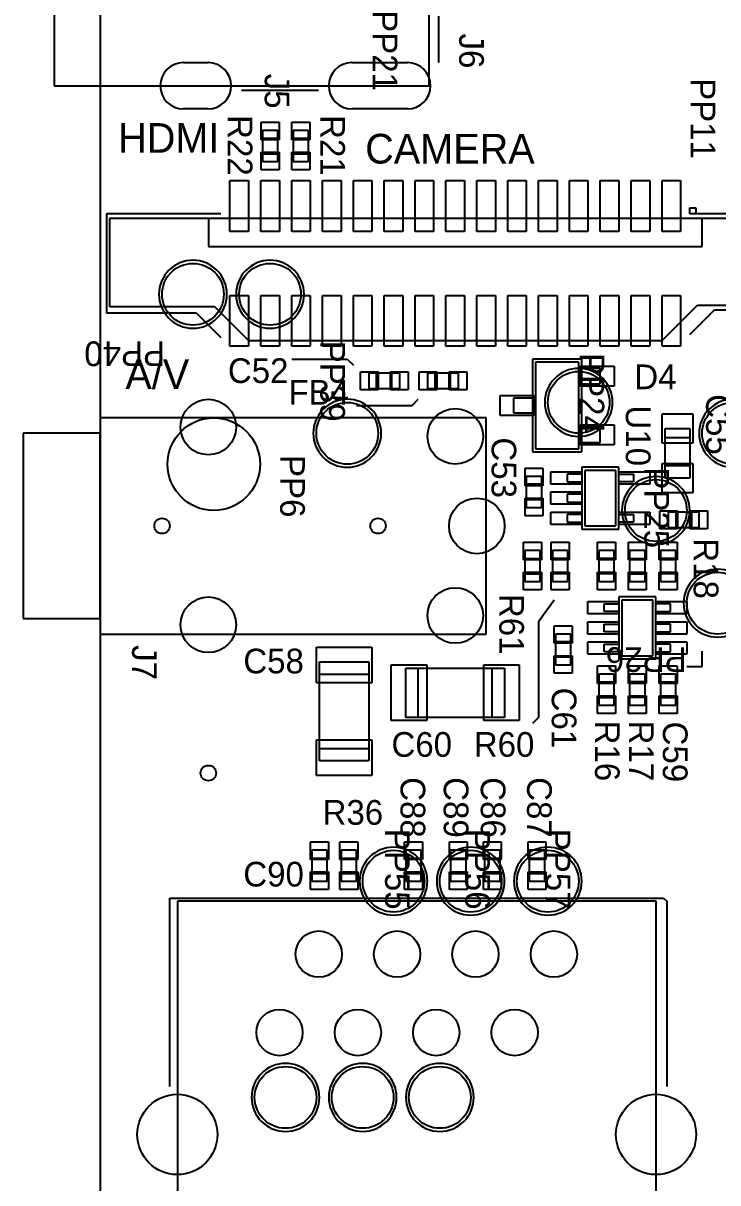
# Model space of a CAD drawing. Extents: x -395 to -66, y -1367 to -1153.
# Drawn here: x -156.68 to -134.17, y -1348.39 to -1310.85 of the extents above; entities that cross this region are included whole.
import ezdxf

# ---------------------------------------------------------------- set-up
doc = ezdxf.new("R2010")
doc.units = 0
for name, color, linetype in [('FAB_3$PI_PROJECTOR$PANEL-P', 216, 'CONTINUOUS'), ('FAB_3$PI_PROJECTOR$RPI$BOA', 254, 'CONTINUOUS'), ('FAB_3$PI_PROJECTOR$RPI$PA0', 111, 'CONTINUOUS'), ('FAB_3$PI_PROJECTOR$RPI$PAR', 12, 'CONTINUOUS'), ('FAB_3$PI_PROJECTOR$RPI$PI0', 1, 'CONTINUOUS'), ('FAB_3$PI_PROJECTOR$RPI$PIN', 5, 'CONTINUOUS'), ('FAB_3$PI_PROJECTOR$RPI$SI0', 85, 'CONTINUOUS'), ('FAB_3$PI_PROJECTOR$RPI$SIL', 85, 'CONTINUOUS')]:
    doc.layers.add(name, color=color, linetype=linetype)

msp = doc.modelspace()

# ---------------------------------------------------------------- linework, layer by layer
at = {"layer": 'FAB_3$PI_PROJECTOR$PANEL-P'}
msp.add_circle((-150.501, -1325.131), 1.5, dxfattribs=at)
at = {"layer": 'FAB_3$PI_PROJECTOR$RPI$BOA'}
msp.add_line((-154.176, -1276.63), (-154.176, -1355.63), dxfattribs=at)
at = {"layer": 'FAB_3$PI_PROJECTOR$RPI$PA0'}
for p, q in [((-155.676, -1298.38), (-155.676, -1312.88)), ((-143.526, -1312.88), (-143.526, -1298.38)), ((-155.676, -1312.88), (-143.526, -1312.88)), ((-148.426, -1314.33), (-148.926, -1314.33)), ((-148.926, -1314.33), (-148.926, -1315.33)), ((-148.926, -1314.58), (-148.426, -1314.58)), ((-148.426, -1315.33), (-148.426, -1314.33)), ((-147.426, -1314.33), (-147.926, -1314.33)), ((-147.926, -1314.33), (-147.926, -1315.33)), ((-147.926, -1314.58), (-147.426, -1314.58)), ((-147.426, -1315.33), (-147.426, -1314.33)), ((-148.926, -1315.08), (-148.426, -1315.08)), ((-148.926, -1315.33), (-148.426, -1315.33)), ((-147.926, -1315.08), (-147.426, -1315.08)), ((-147.926, -1315.33), (-147.426, -1315.33)), ((-153.876, -1317.18), (-153.876, -1320.03)), ((-131.476, -1317.18), (-153.876, -1317.18)), ((-150.676, -1317.18), (-150.676, -1318.08)), ((-134.676, -1318.08), (-134.676, -1317.18)), ((-150.676, -1318.08), (-134.676, -1318.08)), ((-153.876, -1320.03), (-150.476, -1320.03)), ((-150.476, -1320.03), (-149.376, -1321.13)), ((-135.976, -1321.13), (-134.826, -1319.98)), ((-134.826, -1319.98), (-131.476, -1319.98)), ((-149.376, -1321.13), (-135.976, -1321.13)), ((-138.576, -1321.73), (-140.176, -1321.73)), ((-140.176, -1321.73), (-140.176, -1324.73)), ((-138.576, -1324.73), (-138.576, -1321.73)), ((-138.676, -1321.83), (-140.076, -1321.83)), ((-140.076, -1321.83), (-140.076, -1324.63)), ((-138.676, -1324.63), (-138.676, -1321.83)), ((-137.976, -1322.03), (-138.576, -1322.03)), ((-137.976, -1322.53), (-137.976, -1322.03)), ((-144.476, -1322.18), (-145.476, -1322.18)), ((-145.476, -1322.18), (-145.476, -1322.68)), ((-145.226, -1322.68), (-145.226, -1322.18)), ((-144.726, -1322.68), (-144.726, -1322.18)), ((-144.476, -1322.68), (-144.476, -1322.18)), ((-142.576, -1322.18), (-143.576, -1322.18)), ((-143.576, -1322.18), (-143.576, -1322.68)), ((-143.326, -1322.68), (-143.326, -1322.18)), ((-142.826, -1322.68), (-142.826, -1322.18)), ((-142.576, -1322.68), (-142.576, -1322.18)), ((-145.476, -1322.68), (-144.476, -1322.68)), ((-143.576, -1322.68), (-142.576, -1322.68)), ((-138.576, -1322.53), (-137.976, -1322.53)), ((-140.776, -1323.48), (-140.776, -1322.98)), ((-140.776, -1322.98), (-140.176, -1322.98)), ((-154.176, -1323.63), (-154.176, -1330.63)), ((-141.676, -1323.63), (-154.176, -1323.63)), ((-141.676, -1330.63), (-141.676, -1323.63)), ((-140.176, -1323.48), (-140.776, -1323.48)), ((-137.976, -1323.93), (-138.576, -1323.93)), ((-137.976, -1324.43), (-137.976, -1323.93)), ((-135.876, -1325.58), (-135.876, -1323.98)), ((-135.876, -1323.98), (-135.076, -1323.98)), ((-135.076, -1323.98), (-135.076, -1325.58)), ((-156.676, -1324.13), (-156.676, -1330.13)), ((-154.176, -1324.13), (-156.676, -1324.13)), ((-154.176, -1330.13), (-154.176, -1324.13)), ((-135.076, -1324.28), (-135.876, -1324.28)), ((-140.176, -1324.73), (-138.576, -1324.73)), ((-140.076, -1324.63), (-138.676, -1324.63)), ((-138.576, -1324.43), (-137.976, -1324.43)), ((-138.576, -1325.455), (-139.051, -1325.455)), ((-139.051, -1325.455), (-139.051, -1325.705)), ((-138.576, -1325.23), (-138.576, -1327.23)), ((-137.376, -1325.23), (-138.576, -1325.23)), ((-138.476, -1325.33), (-138.476, -1327.13)), ((-137.476, -1325.33), (-138.476, -1325.33)), ((-137.476, -1327.13), (-137.476, -1325.33)), ((-137.376, -1327.23), (-137.376, -1325.23)), ((-137.376, -1325.455), (-136.901, -1325.455)), ((-136.901, -1325.455), (-136.901, -1325.705)), ((-135.076, -1325.18), (-135.876, -1325.18)), ((-139.876, -1325.53), (-140.376, -1325.53)), ((-140.376, -1325.53), (-140.376, -1326.53)), ((-139.876, -1325.78), (-140.376, -1325.78)), ((-139.876, -1326.53), (-139.876, -1325.53)), ((-139.051, -1325.705), (-138.576, -1325.705)), ((-136.901, -1325.705), (-137.376, -1325.705)), ((-135.076, -1325.58), (-135.876, -1325.58)), ((-139.876, -1326.28), (-140.376, -1326.28)), ((-138.576, -1326.105), (-139.051, -1326.105)), ((-139.051, -1326.105), (-139.051, -1326.355)), ((-140.376, -1326.53), (-139.876, -1326.53)), ((-139.051, -1326.355), (-138.576, -1326.355)), ((-138.576, -1326.755), (-139.051, -1326.755)), ((-139.051, -1326.755), (-139.051, -1327.005)), ((-139.051, -1327.005), (-138.576, -1327.005)), ((-137.376, -1326.755), (-136.901, -1326.755)), ((-136.901, -1327.005), (-137.376, -1327.005)), ((-136.901, -1326.755), (-136.901, -1327.005)), ((-135.776, -1326.68), (-135.776, -1327.18)), ((-134.776, -1326.68), (-135.776, -1326.68)), ((-135.526, -1326.68), (-135.526, -1327.18)), ((-135.026, -1326.68), (-135.026, -1327.18)), ((-134.776, -1327.18), (-134.776, -1326.68)), ((-138.576, -1327.23), (-137.376, -1327.23)), ((-138.476, -1327.13), (-137.476, -1327.13)), ((-135.776, -1327.18), (-134.776, -1327.18)), ((-139.926, -1327.93), (-140.426, -1327.93)), ((-140.426, -1327.93), (-140.426, -1328.93)), ((-139.926, -1328.93), (-139.926, -1327.93)), ((-139.026, -1327.93), (-139.526, -1327.93)), ((-139.526, -1327.93), (-139.526, -1328.93)), ((-139.026, -1328.93), (-139.026, -1327.93)), ((-137.526, -1327.93), (-138.026, -1327.93)), ((-138.026, -1327.93), (-138.026, -1328.93)), ((-137.526, -1328.93), (-137.526, -1327.93)), ((-136.526, -1327.93), (-137.026, -1327.93)), ((-137.026, -1327.93), (-137.026, -1328.93)), ((-136.526, -1328.93), (-136.526, -1327.93)), ((-135.526, -1327.93), (-136.026, -1327.93)), ((-136.026, -1327.93), (-136.026, -1328.93)), ((-135.526, -1328.93), (-135.526, -1327.93)), ((-140.426, -1328.18), (-139.926, -1328.18)), ((-139.026, -1328.18), (-139.526, -1328.18)), ((-137.526, -1328.18), (-138.026, -1328.18)), ((-137.026, -1328.18), (-136.526, -1328.18)), ((-135.526, -1328.18), (-136.026, -1328.18)), ((-140.426, -1328.68), (-139.926, -1328.68)), ((-139.026, -1328.68), (-139.526, -1328.68)), ((-137.526, -1328.68), (-138.026, -1328.68)), ((-137.026, -1328.68), (-136.526, -1328.68)), ((-135.526, -1328.68), (-136.026, -1328.68)), ((-140.426, -1328.93), (-139.926, -1328.93)), ((-139.526, -1328.93), (-139.026, -1328.93)), ((-138.026, -1328.93), (-137.526, -1328.93)), ((-137.026, -1328.93), (-136.526, -1328.93)), ((-136.026, -1328.93), (-135.526, -1328.93)), ((-137.851, -1329.905), (-137.851, -1329.655)), ((-137.851, -1329.655), (-137.376, -1329.655)), ((-136.176, -1329.43), (-137.376, -1329.43)), ((-137.376, -1329.43), (-137.376, -1331.43)), ((-136.276, -1329.53), (-137.276, -1329.53)), ((-137.276, -1329.53), (-137.276, -1331.33)), ((-136.276, -1331.33), (-136.276, -1329.53)), ((-136.176, -1331.43), (-136.176, -1329.43)), ((-135.701, -1329.655), (-136.176, -1329.655)), ((-135.701, -1329.905), (-135.701, -1329.655)), ((-137.376, -1329.905), (-137.851, -1329.905)), ((-136.176, -1329.905), (-135.701, -1329.905)), ((-156.676, -1330.13), (-154.176, -1330.13)), ((-137.851, -1330.555), (-137.851, -1330.305)), ((-137.851, -1330.305), (-137.376, -1330.305)), ((-135.701, -1330.305), (-136.176, -1330.305)), ((-135.701, -1330.555), (-135.701, -1330.305)), ((-154.176, -1330.63), (-141.676, -1330.63)), ((-138.926, -1330.63), (-139.426, -1330.63)), ((-139.426, -1330.63), (-139.426, -1331.63)), ((-138.926, -1331.63), (-138.926, -1330.63)), ((-137.376, -1330.555), (-137.851, -1330.555)), ((-136.176, -1330.555), (-135.701, -1330.555)), ((-138.926, -1330.88), (-139.426, -1330.88)), ((-137.851, -1330.955), (-137.376, -1330.955)), ((-137.851, -1331.205), (-137.851, -1330.955)), ((-135.701, -1330.955), (-136.176, -1330.955)), ((-135.701, -1331.205), (-135.701, -1330.955)), ((-147.076, -1334.73), (-147.076, -1331.53)), ((-147.076, -1331.53), (-145.476, -1331.53)), ((-145.476, -1331.53), (-145.476, -1334.73)), ((-138.926, -1331.38), (-139.426, -1331.38)), ((-137.376, -1331.205), (-137.851, -1331.205)), ((-137.376, -1331.43), (-136.176, -1331.43)), ((-137.276, -1331.33), (-136.276, -1331.33)), ((-136.176, -1331.205), (-135.701, -1331.205)), ((-144.276, -1333.33), (-144.276, -1331.73)), ((-144.276, -1331.73), (-141.076, -1331.73)), ((-143.876, -1333.33), (-143.876, -1331.73)), ((-141.476, -1333.33), (-141.476, -1331.73)), ((-141.076, -1331.73), (-141.076, -1333.33)), ((-139.426, -1331.63), (-138.926, -1331.63)), ((-147.076, -1331.93), (-145.476, -1331.93)), ((-137.526, -1331.93), (-138.026, -1331.93)), ((-138.026, -1331.93), (-138.026, -1332.93)), ((-138.026, -1332.18), (-137.526, -1332.18)), ((-137.526, -1332.93), (-137.526, -1331.93)), ((-136.526, -1331.93), (-137.026, -1331.93)), ((-137.026, -1331.93), (-137.026, -1332.93)), ((-136.526, -1332.18), (-137.026, -1332.18)), ((-136.526, -1332.93), (-136.526, -1331.93)), ((-135.526, -1331.93), (-136.026, -1331.93)), ((-136.026, -1331.93), (-136.026, -1332.93)), ((-136.026, -1332.18), (-135.526, -1332.18)), ((-135.526, -1332.93), (-135.526, -1331.93)), ((-138.026, -1332.68), (-137.526, -1332.68)), ((-138.026, -1332.93), (-137.526, -1332.93)), ((-136.526, -1332.68), (-137.026, -1332.68)), ((-137.026, -1332.93), (-136.526, -1332.93)), ((-136.026, -1332.68), (-135.526, -1332.68)), ((-136.026, -1332.93), (-135.526, -1332.93)), ((-141.076, -1333.33), (-144.276, -1333.33)), ((-147.076, -1334.33), (-145.476, -1334.33)), ((-145.476, -1334.73), (-147.076, -1334.73)), ((-146.826, -1337.63), (-147.326, -1337.63)), ((-147.326, -1337.63), (-147.326, -1338.63)), ((-147.326, -1337.88), (-146.826, -1337.88)), ((-146.826, -1338.63), (-146.826, -1337.63)), ((-145.876, -1337.63), (-146.376, -1337.63)), ((-146.376, -1337.63), (-146.376, -1338.63)), ((-146.376, -1337.88), (-145.876, -1337.88)), ((-145.876, -1338.63), (-145.876, -1337.63)), ((-143.776, -1337.63), (-144.276, -1337.63)), ((-144.276, -1337.63), (-144.276, -1338.63)), ((-144.276, -1337.88), (-143.776, -1337.88)), ((-143.776, -1338.63), (-143.776, -1337.63)), ((-142.326, -1337.63), (-142.826, -1337.63)), ((-142.826, -1337.63), (-142.826, -1338.63)), ((-142.826, -1337.88), (-142.326, -1337.88)), ((-142.326, -1338.63), (-142.326, -1337.63)), ((-141.226, -1337.63), (-141.726, -1337.63)), ((-141.726, -1337.63), (-141.726, -1338.63)), ((-141.726, -1337.88), (-141.226, -1337.88)), ((-141.226, -1338.63), (-141.226, -1337.63)), ((-139.776, -1337.63), (-140.276, -1337.63)), ((-140.276, -1337.63), (-140.276, -1338.63)), ((-140.276, -1337.88), (-139.776, -1337.88)), ((-139.776, -1338.63), (-139.776, -1337.63)), ((-147.326, -1338.38), (-146.826, -1338.38)), ((-147.326, -1338.63), (-146.826, -1338.63)), ((-146.376, -1338.38), (-145.876, -1338.38)), ((-146.376, -1338.63), (-145.876, -1338.63)), ((-144.276, -1338.38), (-143.776, -1338.38)), ((-144.276, -1338.63), (-143.776, -1338.63)), ((-142.826, -1338.38), (-142.326, -1338.38)), ((-142.826, -1338.63), (-142.326, -1338.63)), ((-141.726, -1338.38), (-141.226, -1338.38)), ((-141.726, -1338.63), (-141.226, -1338.63)), ((-140.276, -1338.38), (-139.776, -1338.38)), ((-140.276, -1338.63), (-139.776, -1338.63)), ((-136.171, -1339.28), (-151.681, -1339.28)), ((-151.681, -1339.28), (-151.681, -1360.63)), ((-136.171, -1360.63), (-136.171, -1339.28))]:
    msp.add_line(p, q, dxfattribs=at)
at = {"layer": 'FAB_3$PI_PROJECTOR$RPI$PAR'}
for centre, start, end in [((-151.176, -1319.63), 90, 270), ((-151.176, -1319.63), 270, 90), ((-148.676, -1319.63), 90, 270), ((-148.676, -1319.63), 270, 90), ((-138.676, -1323.13), 90, 270), ((-138.676, -1323.13), 270, 90), ((-146.176, -1324.13), 90, 270), ((-146.176, -1324.13), 270, 90), ((-133.676, -1324.13), 90, 270), ((-136.176, -1326.63), 90, 270), ((-136.176, -1326.63), 270, 90), ((-134.176, -1329.63), 90, 270), ((-134.176, -1329.63), 270, 90), ((-144.676, -1338.63), 90, 270), ((-144.676, -1338.63), 270, 90), ((-142.176, -1338.63), 90, 270), ((-142.176, -1338.63), 270, 90), ((-139.676, -1338.63), 90, 270), ((-139.676, -1338.63), 270, 90), ((-148.176, -1345.63), 90, 270), ((-148.176, -1345.63), 270, 90), ((-145.676, -1345.63), 90, 270), ((-145.676, -1345.63), 270, 90), ((-143.176, -1345.63), 90, 270), ((-143.176, -1345.63), 270, 90)]:
    msp.add_arc(centre, 1.1, start, end, dxfattribs=at)
at = {"layer": 'FAB_3$PI_PROJECTOR$RPI$PI0'}
for p, q in [((-151.486, -1312.13), (-150.686, -1312.13)), ((-146.026, -1312.13), (-144.226, -1312.13)), ((-150.686, -1313.63), (-151.486, -1313.63)), ((-144.226, -1313.63), (-146.026, -1313.63)), ((-148.966, -1314.06), (-148.386, -1314.06)), ((-148.966, -1314.63), (-148.966, -1314.06)), ((-148.386, -1314.06), (-148.386, -1314.63)), ((-147.966, -1314.06), (-147.386, -1314.06)), ((-147.966, -1314.63), (-147.966, -1314.06)), ((-147.386, -1314.06), (-147.386, -1314.63)), ((-148.386, -1314.63), (-148.966, -1314.63)), ((-147.386, -1314.63), (-147.966, -1314.63)), ((-148.966, -1315.03), (-148.386, -1315.03)), ((-148.966, -1315.6), (-148.966, -1315.03)), ((-148.386, -1315.03), (-148.386, -1315.6)), ((-147.966, -1315.03), (-147.386, -1315.03)), ((-147.966, -1315.6), (-147.966, -1315.03)), ((-147.386, -1315.03), (-147.386, -1315.6)), ((-148.386, -1315.6), (-148.966, -1315.6)), ((-147.386, -1315.6), (-147.966, -1315.6)), ((-149.976, -1317.595), (-149.976, -1315.945)), ((-149.976, -1315.945), (-149.376, -1315.945)), ((-149.376, -1315.945), (-149.376, -1317.595)), ((-148.976, -1317.595), (-148.976, -1315.945)), ((-148.976, -1315.945), (-148.376, -1315.945)), ((-148.376, -1315.945), (-148.376, -1317.595)), ((-147.976, -1317.595), (-147.976, -1315.945)), ((-147.976, -1315.945), (-147.376, -1315.945)), ((-147.376, -1315.945), (-147.376, -1317.595)), ((-146.976, -1317.595), (-146.976, -1315.945)), ((-146.976, -1315.945), (-146.376, -1315.945)), ((-146.376, -1315.945), (-146.376, -1317.595)), ((-145.976, -1317.595), (-145.976, -1315.945)), ((-145.976, -1315.945), (-145.376, -1315.945)), ((-145.376, -1315.945), (-145.376, -1317.595)), ((-144.976, -1317.595), (-144.976, -1315.945)), ((-144.976, -1315.945), (-144.376, -1315.945)), ((-144.376, -1315.945), (-144.376, -1317.595)), ((-143.976, -1317.595), (-143.976, -1315.945)), ((-143.976, -1315.945), (-143.376, -1315.945)), ((-143.376, -1315.945), (-143.376, -1317.595)), ((-142.976, -1317.595), (-142.976, -1315.945)), ((-142.976, -1315.945), (-142.376, -1315.945)), ((-142.376, -1315.945), (-142.376, -1317.595)), ((-141.976, -1317.595), (-141.976, -1315.945)), ((-141.976, -1315.945), (-141.376, -1315.945)), ((-141.376, -1315.945), (-141.376, -1317.595)), ((-140.976, -1317.595), (-140.976, -1315.945)), ((-140.976, -1315.945), (-140.376, -1315.945)), ((-140.376, -1315.945), (-140.376, -1317.595)), ((-139.976, -1317.595), (-139.976, -1315.945)), ((-139.976, -1315.945), (-139.376, -1315.945)), ((-139.376, -1315.945), (-139.376, -1317.595)), ((-138.976, -1317.595), (-138.976, -1315.945)), ((-138.976, -1315.945), (-138.376, -1315.945)), ((-138.376, -1315.945), (-138.376, -1317.595)), ((-137.976, -1317.595), (-137.976, -1315.945)), ((-137.976, -1315.945), (-137.376, -1315.945)), ((-137.376, -1315.945), (-137.376, -1317.595)), ((-136.976, -1317.595), (-136.976, -1315.945)), ((-136.976, -1315.945), (-136.376, -1315.945)), ((-136.376, -1315.945), (-136.376, -1317.595)), ((-135.976, -1317.595), (-135.976, -1315.945)), ((-135.976, -1315.945), (-135.376, -1315.945)), ((-135.376, -1315.945), (-135.376, -1317.595)), ((-149.376, -1317.595), (-149.976, -1317.595)), ((-148.376, -1317.595), (-148.976, -1317.595)), ((-147.376, -1317.595), (-147.976, -1317.595)), ((-146.376, -1317.595), (-146.976, -1317.595)), ((-145.376, -1317.595), (-145.976, -1317.595)), ((-144.376, -1317.595), (-144.976, -1317.595)), ((-143.376, -1317.595), (-143.976, -1317.595)), ((-142.376, -1317.595), (-142.976, -1317.595)), ((-141.376, -1317.595), (-141.976, -1317.595)), ((-140.376, -1317.595), (-140.976, -1317.595)), ((-139.376, -1317.595), (-139.976, -1317.595)), ((-138.376, -1317.595), (-138.976, -1317.595)), ((-137.376, -1317.595), (-137.976, -1317.595)), ((-136.376, -1317.595), (-136.976, -1317.595)), ((-135.376, -1317.595), (-135.976, -1317.595)), ((-149.976, -1321.315), (-149.976, -1319.665)), ((-149.976, -1319.665), (-149.376, -1319.665)), ((-149.376, -1319.665), (-149.376, -1321.315)), ((-148.976, -1321.315), (-148.976, -1319.665)), ((-148.976, -1319.665), (-148.376, -1319.665)), ((-148.376, -1319.665), (-148.376, -1321.315)), ((-147.976, -1321.315), (-147.976, -1319.665)), ((-147.976, -1319.665), (-147.376, -1319.665)), ((-147.376, -1319.665), (-147.376, -1321.315)), ((-146.976, -1321.315), (-146.976, -1319.665)), ((-146.976, -1319.665), (-146.376, -1319.665)), ((-146.376, -1319.665), (-146.376, -1321.315)), ((-145.976, -1321.315), (-145.976, -1319.665)), ((-145.976, -1319.665), (-145.376, -1319.665)), ((-145.376, -1319.665), (-145.376, -1321.315)), ((-144.976, -1321.315), (-144.976, -1319.665)), ((-144.976, -1319.665), (-144.376, -1319.665)), ((-144.376, -1319.665), (-144.376, -1321.315)), ((-143.976, -1321.315), (-143.976, -1319.665)), ((-143.976, -1319.665), (-143.376, -1319.665)), ((-143.376, -1319.665), (-143.376, -1321.315)), ((-142.976, -1321.315), (-142.976, -1319.665)), ((-142.976, -1319.665), (-142.376, -1319.665)), ((-142.376, -1319.665), (-142.376, -1321.315)), ((-141.976, -1321.315), (-141.976, -1319.665)), ((-141.976, -1319.665), (-141.376, -1319.665)), ((-141.376, -1319.665), (-141.376, -1321.315)), ((-140.976, -1321.315), (-140.976, -1319.665)), ((-140.976, -1319.665), (-140.376, -1319.665)), ((-140.376, -1319.665), (-140.376, -1321.315)), ((-139.976, -1321.315), (-139.976, -1319.665)), ((-139.976, -1319.665), (-139.376, -1319.665)), ((-139.376, -1319.665), (-139.376, -1321.315)), ((-138.976, -1321.315), (-138.976, -1319.665)), ((-138.976, -1319.665), (-138.376, -1319.665)), ((-138.376, -1319.665), (-138.376, -1321.315)), ((-137.976, -1321.315), (-137.976, -1319.665)), ((-137.976, -1319.665), (-137.376, -1319.665)), ((-137.376, -1319.665), (-137.376, -1321.315)), ((-136.976, -1321.315), (-136.976, -1319.665)), ((-136.976, -1319.665), (-136.376, -1319.665)), ((-136.376, -1319.665), (-136.376, -1321.315)), ((-135.976, -1321.315), (-135.976, -1319.665)), ((-135.976, -1319.665), (-135.376, -1319.665)), ((-135.376, -1319.665), (-135.376, -1321.315)), ((-149.376, -1321.315), (-149.976, -1321.315)), ((-148.376, -1321.315), (-148.976, -1321.315)), ((-147.376, -1321.315), (-147.976, -1321.315)), ((-146.376, -1321.315), (-146.976, -1321.315)), ((-145.376, -1321.315), (-145.976, -1321.315)), ((-144.376, -1321.315), (-144.976, -1321.315)), ((-143.376, -1321.315), (-143.976, -1321.315)), ((-142.376, -1321.315), (-142.976, -1321.315)), ((-141.376, -1321.315), (-141.976, -1321.315)), ((-140.376, -1321.315), (-140.976, -1321.315)), ((-139.376, -1321.315), (-139.976, -1321.315)), ((-138.376, -1321.315), (-138.976, -1321.315)), ((-137.376, -1321.315), (-137.976, -1321.315)), ((-136.376, -1321.315), (-136.976, -1321.315)), ((-135.376, -1321.315), (-135.976, -1321.315)), ((-145.746, -1322.72), (-145.746, -1322.14)), ((-145.746, -1322.14), (-145.176, -1322.14)), ((-145.176, -1322.14), (-145.176, -1322.72)), ((-144.776, -1322.72), (-144.776, -1322.14)), ((-144.776, -1322.14), (-144.206, -1322.14)), ((-144.206, -1322.14), (-144.206, -1322.72)), ((-143.846, -1322.72), (-143.846, -1322.14)), ((-143.846, -1322.14), (-143.276, -1322.14)), ((-143.276, -1322.14), (-143.276, -1322.72)), ((-142.876, -1322.72), (-142.876, -1322.14)), ((-142.876, -1322.14), (-142.306, -1322.14)), ((-142.306, -1322.14), (-142.306, -1322.72)), ((-138.626, -1322.605), (-138.626, -1321.955)), ((-138.626, -1321.955), (-137.526, -1321.955)), ((-137.526, -1321.955), (-137.526, -1322.605)), ((-145.176, -1322.72), (-145.746, -1322.72)), ((-144.206, -1322.72), (-144.776, -1322.72)), ((-143.276, -1322.72), (-143.846, -1322.72)), ((-142.306, -1322.72), (-142.876, -1322.72)), ((-137.526, -1322.605), (-138.626, -1322.605)), ((-141.226, -1323.555), (-141.226, -1322.905)), ((-141.226, -1322.905), (-140.126, -1322.905)), ((-140.126, -1322.905), (-140.126, -1323.555)), ((-140.126, -1323.555), (-141.226, -1323.555)), ((-135.976, -1324.455), (-135.976, -1323.505)), ((-135.976, -1323.505), (-134.976, -1323.505)), ((-134.976, -1323.505), (-134.976, -1324.455)), ((-138.626, -1324.505), (-138.626, -1323.855)), ((-138.626, -1323.855), (-137.526, -1323.855)), ((-137.526, -1323.855), (-137.526, -1324.505)), ((-137.526, -1324.505), (-138.626, -1324.505)), ((-134.976, -1324.455), (-135.976, -1324.455)), ((-135.976, -1326.055), (-135.976, -1325.105)), ((-135.976, -1325.105), (-134.976, -1325.105)), ((-134.976, -1325.105), (-134.976, -1326.055)), ((-140.416, -1325.26), (-139.836, -1325.26)), ((-140.416, -1325.83), (-140.416, -1325.26)), ((-139.836, -1325.26), (-139.836, -1325.83)), ((-139.576, -1325.78), (-139.576, -1325.38)), ((-139.576, -1325.38), (-138.576, -1325.38)), ((-138.576, -1325.38), (-138.576, -1325.78)), ((-137.376, -1325.78), (-137.376, -1325.38)), ((-137.376, -1325.38), (-136.376, -1325.38)), ((-136.376, -1325.38), (-136.376, -1325.78)), ((-139.836, -1325.83), (-140.416, -1325.83)), ((-138.576, -1325.78), (-139.576, -1325.78)), ((-136.376, -1325.78), (-137.376, -1325.78)), ((-140.416, -1326.23), (-139.836, -1326.23)), ((-140.416, -1326.8), (-140.416, -1326.23)), ((-139.836, -1326.23), (-139.836, -1326.8)), ((-139.576, -1326.43), (-139.576, -1326.03)), ((-139.576, -1326.03), (-138.576, -1326.03)), ((-138.576, -1326.03), (-138.576, -1326.43)), ((-134.976, -1326.055), (-135.976, -1326.055)), ((-138.576, -1326.43), (-139.576, -1326.43)), ((-136.046, -1327.22), (-136.046, -1326.64)), ((-136.046, -1326.64), (-135.476, -1326.64)), ((-135.476, -1326.64), (-135.476, -1327.22)), ((-135.076, -1327.22), (-135.076, -1326.64)), ((-135.076, -1326.64), (-134.506, -1326.64)), ((-134.506, -1326.64), (-134.506, -1327.22)), ((-139.836, -1326.8), (-140.416, -1326.8)), ((-139.576, -1327.08), (-139.576, -1326.68)), ((-139.576, -1326.68), (-138.576, -1326.68)), ((-138.576, -1326.68), (-138.576, -1327.08)), ((-137.376, -1327.08), (-137.376, -1326.68)), ((-137.376, -1326.68), (-136.376, -1326.68)), ((-136.376, -1326.68), (-136.376, -1327.08)), ((-138.576, -1327.08), (-139.576, -1327.08)), ((-136.376, -1327.08), (-137.376, -1327.08)), ((-135.476, -1327.22), (-136.046, -1327.22)), ((-134.506, -1327.22), (-135.076, -1327.22)), ((-140.466, -1327.66), (-139.886, -1327.66)), ((-140.466, -1328.23), (-140.466, -1327.66)), ((-139.886, -1327.66), (-139.886, -1328.23)), ((-139.566, -1328.23), (-139.566, -1327.66)), ((-139.566, -1327.66), (-138.986, -1327.66)), ((-138.986, -1327.66), (-138.986, -1328.23)), ((-138.066, -1328.23), (-138.066, -1327.66)), ((-138.066, -1327.66), (-137.486, -1327.66)), ((-137.486, -1327.66), (-137.486, -1328.23)), ((-137.066, -1327.66), (-136.486, -1327.66)), ((-137.066, -1328.23), (-137.066, -1327.66)), ((-136.486, -1327.66), (-136.486, -1328.23)), ((-136.066, -1327.66), (-135.486, -1327.66)), ((-136.066, -1328.23), (-136.066, -1327.66)), ((-135.486, -1327.66), (-135.486, -1328.23)), ((-139.886, -1328.23), (-140.466, -1328.23)), ((-138.986, -1328.23), (-139.566, -1328.23)), ((-137.486, -1328.23), (-138.066, -1328.23)), ((-136.486, -1328.23), (-137.066, -1328.23)), ((-135.486, -1328.23), (-136.066, -1328.23)), ((-140.466, -1328.63), (-139.886, -1328.63)), ((-140.466, -1329.2), (-140.466, -1328.63)), ((-139.886, -1328.63), (-139.886, -1329.2)), ((-139.566, -1329.2), (-139.566, -1328.63)), ((-139.566, -1328.63), (-138.986, -1328.63)), ((-138.986, -1328.63), (-138.986, -1329.2)), ((-138.066, -1329.2), (-138.066, -1328.63)), ((-138.066, -1328.63), (-137.486, -1328.63)), ((-137.486, -1328.63), (-137.486, -1329.2)), ((-137.066, -1328.63), (-136.486, -1328.63)), ((-137.066, -1329.2), (-137.066, -1328.63)), ((-136.486, -1328.63), (-136.486, -1329.2)), ((-136.066, -1328.63), (-135.486, -1328.63)), ((-136.066, -1329.2), (-136.066, -1328.63)), ((-135.486, -1328.63), (-135.486, -1329.2)), ((-139.886, -1329.2), (-140.466, -1329.2)), ((-138.986, -1329.2), (-139.566, -1329.2)), ((-137.486, -1329.2), (-138.066, -1329.2)), ((-136.486, -1329.2), (-137.066, -1329.2)), ((-135.486, -1329.2), (-136.066, -1329.2)), ((-138.376, -1329.98), (-138.376, -1329.58)), ((-138.376, -1329.58), (-137.376, -1329.58)), ((-137.376, -1329.58), (-137.376, -1329.98)), ((-136.176, -1329.98), (-136.176, -1329.58)), ((-136.176, -1329.58), (-135.176, -1329.58)), ((-135.176, -1329.58), (-135.176, -1329.98)), ((-137.376, -1329.98), (-138.376, -1329.98)), ((-135.176, -1329.98), (-136.176, -1329.98)), ((-139.466, -1330.36), (-138.886, -1330.36)), ((-139.466, -1330.93), (-139.466, -1330.36)), ((-138.886, -1330.36), (-138.886, -1330.93)), ((-138.376, -1330.63), (-138.376, -1330.23)), ((-138.376, -1330.23), (-137.376, -1330.23)), ((-137.376, -1330.23), (-137.376, -1330.63)), ((-136.176, -1330.63), (-136.176, -1330.23)), ((-136.176, -1330.23), (-135.176, -1330.23)), ((-135.176, -1330.23), (-135.176, -1330.63)), ((-137.376, -1330.63), (-138.376, -1330.63)), ((-135.176, -1330.63), (-136.176, -1330.63)), ((-147.176, -1332.205), (-147.176, -1331.055)), ((-147.176, -1331.055), (-145.376, -1331.055)), ((-145.376, -1331.055), (-145.376, -1332.205)), ((-138.886, -1330.93), (-139.466, -1330.93)), ((-138.376, -1331.28), (-138.376, -1330.88)), ((-138.376, -1330.88), (-137.376, -1330.88)), ((-137.376, -1330.88), (-137.376, -1331.28)), ((-136.176, -1331.28), (-136.176, -1330.88)), ((-136.176, -1330.88), (-135.176, -1330.88)), ((-135.176, -1330.88), (-135.176, -1331.28)), ((-139.466, -1331.33), (-138.886, -1331.33)), ((-139.466, -1331.9), (-139.466, -1331.33)), ((-138.886, -1331.33), (-138.886, -1331.9)), ((-137.376, -1331.28), (-138.376, -1331.28)), ((-135.176, -1331.28), (-136.176, -1331.28)), ((-144.751, -1333.43), (-144.751, -1331.63)), ((-144.751, -1331.63), (-143.601, -1331.63)), ((-143.601, -1331.63), (-143.601, -1333.43)), ((-141.751, -1333.43), (-141.751, -1331.63)), ((-141.751, -1331.63), (-140.601, -1331.63)), ((-140.601, -1331.63), (-140.601, -1333.43)), ((-138.886, -1331.9), (-139.466, -1331.9)), ((-138.066, -1331.66), (-137.486, -1331.66)), ((-138.066, -1332.23), (-138.066, -1331.66)), ((-137.486, -1331.66), (-137.486, -1332.23)), ((-137.066, -1332.23), (-137.066, -1331.66)), ((-137.066, -1331.66), (-136.486, -1331.66)), ((-136.486, -1331.66), (-136.486, -1332.23)), ((-136.066, -1332.23), (-136.066, -1331.66)), ((-136.066, -1331.66), (-135.486, -1331.66)), ((-135.486, -1331.66), (-135.486, -1332.23)), ((-145.376, -1332.205), (-147.176, -1332.205)), ((-137.486, -1332.23), (-138.066, -1332.23)), ((-136.486, -1332.23), (-137.066, -1332.23)), ((-135.486, -1332.23), (-136.066, -1332.23)), ((-138.066, -1332.63), (-137.486, -1332.63)), ((-138.066, -1333.2), (-138.066, -1332.63)), ((-137.486, -1332.63), (-137.486, -1333.2)), ((-137.066, -1333.2), (-137.066, -1332.63)), ((-137.066, -1332.63), (-136.486, -1332.63)), ((-136.486, -1332.63), (-136.486, -1333.2)), ((-136.066, -1333.2), (-136.066, -1332.63)), ((-136.066, -1332.63), (-135.486, -1332.63)), ((-135.486, -1332.63), (-135.486, -1333.2)), ((-137.486, -1333.2), (-138.066, -1333.2)), ((-136.486, -1333.2), (-137.066, -1333.2)), ((-135.486, -1333.2), (-136.066, -1333.2)), ((-143.601, -1333.43), (-144.751, -1333.43)), ((-140.601, -1333.43), (-141.751, -1333.43)), ((-147.176, -1335.205), (-147.176, -1334.055)), ((-147.176, -1334.055), (-145.376, -1334.055)), ((-145.376, -1334.055), (-145.376, -1335.205)), ((-145.376, -1335.205), (-147.176, -1335.205)), ((-147.366, -1337.93), (-147.366, -1337.36)), ((-147.366, -1337.36), (-146.786, -1337.36)), ((-146.786, -1337.36), (-146.786, -1337.93)), ((-146.416, -1337.36), (-145.836, -1337.36)), ((-146.416, -1337.93), (-146.416, -1337.36)), ((-145.836, -1337.36), (-145.836, -1337.93)), ((-144.316, -1337.93), (-144.316, -1337.36)), ((-144.316, -1337.36), (-143.736, -1337.36)), ((-143.736, -1337.36), (-143.736, -1337.93)), ((-142.866, -1337.93), (-142.866, -1337.36)), ((-142.866, -1337.36), (-142.286, -1337.36)), ((-142.286, -1337.36), (-142.286, -1337.93)), ((-141.766, -1337.93), (-141.766, -1337.36)), ((-141.766, -1337.36), (-141.186, -1337.36)), ((-141.186, -1337.36), (-141.186, -1337.93)), ((-140.316, -1337.93), (-140.316, -1337.36)), ((-140.316, -1337.36), (-139.736, -1337.36)), ((-139.736, -1337.36), (-139.736, -1337.93)), ((-146.786, -1337.93), (-147.366, -1337.93)), ((-145.836, -1337.93), (-146.416, -1337.93)), ((-143.736, -1337.93), (-144.316, -1337.93)), ((-142.286, -1337.93), (-142.866, -1337.93)), ((-141.186, -1337.93), (-141.766, -1337.93)), ((-139.736, -1337.93), (-140.316, -1337.93)), ((-147.366, -1338.9), (-147.366, -1338.33)), ((-147.366, -1338.33), (-146.786, -1338.33)), ((-146.786, -1338.33), (-146.786, -1338.9)), ((-146.416, -1338.33), (-145.836, -1338.33)), ((-146.416, -1338.9), (-146.416, -1338.33)), ((-145.836, -1338.33), (-145.836, -1338.9)), ((-144.316, -1338.9), (-144.316, -1338.33)), ((-144.316, -1338.33), (-143.736, -1338.33)), ((-143.736, -1338.33), (-143.736, -1338.9)), ((-142.866, -1338.9), (-142.866, -1338.33)), ((-142.866, -1338.33), (-142.286, -1338.33)), ((-142.286, -1338.33), (-142.286, -1338.9)), ((-141.766, -1338.9), (-141.766, -1338.33)), ((-141.766, -1338.33), (-141.186, -1338.33)), ((-141.186, -1338.33), (-141.186, -1338.9)), ((-140.316, -1338.9), (-140.316, -1338.33)), ((-140.316, -1338.33), (-139.736, -1338.33)), ((-139.736, -1338.33), (-139.736, -1338.9)), ((-146.786, -1338.9), (-147.366, -1338.9)), ((-145.836, -1338.9), (-146.416, -1338.9)), ((-143.736, -1338.9), (-144.316, -1338.9)), ((-142.286, -1338.9), (-142.866, -1338.9)), ((-141.186, -1338.9), (-141.766, -1338.9)), ((-139.736, -1338.9), (-140.316, -1338.9))]:
    msp.add_line(p, q, dxfattribs=at)
for centre, radius in [((-150.676, -1323.93), 0.9), ((-142.676, -1324.23), 0.9), ((-141.976, -1327.13), 0.9), ((-152.176, -1327.13), 0.25), ((-145.176, -1327.13), 0.25), ((-142.676, -1330.03), 0.9), ((-150.676, -1330.33), 0.9), ((-150.676, -1335.13), 0.25), ((-147.101, -1340.99), 0.75), ((-144.561, -1340.99), 0.75), ((-142.021, -1340.99), 0.75), ((-139.481, -1340.99), 0.75), ((-148.371, -1343.53), 0.75), ((-145.831, -1343.53), 0.75), ((-143.291, -1343.53), 0.75), ((-140.751, -1343.53), 0.75), ((-151.681, -1346.83), 1.3), ((-136.171, -1346.83), 1.3)]:
    msp.add_circle(centre, radius, dxfattribs=at)
for centre, start, end in [((-151.486, -1312.88), 90, 270), ((-150.686, -1312.88), 270, 90), ((-146.026, -1312.88), 90, 270), ((-144.226, -1312.88), 270, 90)]:
    msp.add_arc(centre, 0.75, start, end, dxfattribs=at)
at = {"layer": 'FAB_3$PI_PROJECTOR$RPI$PIN'}
for p, q in [((-151.486, -1312.13), (-150.686, -1312.13)), ((-146.026, -1312.13), (-144.226, -1312.13)), ((-150.686, -1313.63), (-151.486, -1313.63)), ((-144.226, -1313.63), (-146.026, -1313.63))]:
    msp.add_line(p, q, dxfattribs=at)
for centre, radius in [((-151.176, -1319.63), 1), ((-148.676, -1319.63), 1), ((-138.676, -1323.13), 1), ((-150.676, -1323.93), 0.9), ((-146.176, -1324.13), 1), ((-133.676, -1324.13), 1), ((-142.676, -1324.23), 0.9), ((-136.176, -1326.63), 1), ((-141.976, -1327.13), 0.9), ((-152.176, -1327.13), 0.25), ((-145.176, -1327.13), 0.25), ((-134.176, -1329.63), 1), ((-142.676, -1330.03), 0.9), ((-150.676, -1330.33), 0.9), ((-150.676, -1335.13), 0.25), ((-144.676, -1338.63), 1), ((-142.176, -1338.63), 1), ((-139.676, -1338.63), 1), ((-147.101, -1340.99), 0.75), ((-144.561, -1340.99), 0.75), ((-142.021, -1340.99), 0.75), ((-139.481, -1340.99), 0.75), ((-148.371, -1343.53), 0.75), ((-145.831, -1343.53), 0.75), ((-143.291, -1343.53), 0.75), ((-140.751, -1343.53), 0.75), ((-148.176, -1345.63), 1), ((-145.676, -1345.63), 1), ((-143.176, -1345.63), 1), ((-151.681, -1346.83), 1.3), ((-136.171, -1346.83), 1.3)]:
    msp.add_circle(centre, radius, dxfattribs=at)
for centre, start, end in [((-151.486, -1312.88), 90, 270), ((-150.686, -1312.88), 270, 90), ((-146.026, -1312.88), 90, 270), ((-144.226, -1312.88), 270, 90)]:
    msp.add_arc(centre, 0.75, start, end, dxfattribs=at)
at = {"layer": 'FAB_3$PI_PROJECTOR$RPI$SI0'}
for p, q in [((-143.206, -1312.13), (-143.206, -1310.63)), ((-147.106, -1313.03), (-149.606, -1313.03)), ((-135.076, -1317.03), (-135.076, -1316.83)), ((-135.076, -1316.83), (-134.876, -1316.83)), ((-134.876, -1316.83), (-134.876, -1317.03)), ((-150.276, -1317.03), (-153.976, -1317.03)), ((-153.976, -1317.03), (-153.976, -1320.23)), ((-131.376, -1317.03), (-135.076, -1317.03)), ((-153.976, -1320.23), (-151.076, -1320.23)), ((-151.076, -1320.23), (-150.276, -1321.03)), ((-135.076, -1320.93), (-134.276, -1320.13)), ((-134.276, -1320.13), (-131.376, -1320.13)), ((-147.976, -1321.73), (-146.176, -1321.73)), ((-146.176, -1321.73), (-145.976, -1321.93)), ((-145.876, -1323.23), (-144.076, -1323.23)), ((-144.076, -1323.23), (-143.876, -1323.03)), ((-139.476, -1329.53), (-139.976, -1330.23)), ((-139.976, -1330.23), (-139.976, -1333.33)), ((-134.676, -1331.68), (-134.676, -1331.18)), ((-135.176, -1331.68), (-134.676, -1331.68)), ((-139.976, -1333.33), (-140.176, -1333.53)), ((-151.926, -1345.28), (-151.926, -1339.18)), ((-151.926, -1339.18), (-135.926, -1339.18)), ((-135.926, -1339.18), (-135.826, -1339.28)), ((-135.826, -1339.28), (-135.826, -1345.28))]:
    msp.add_line(p, q, dxfattribs=at)

# ---------------------------------------------------------------- texts
at = {"layer": 'FAB_3$PI_PROJECTOR$RPI$SI0', "linetype": 'CONTINUOUS'}
for s, p in [('J6', (-142.549, -1311.188)), ('R22', (-150.049, -1313.83)), ('R21', (-147.049, -1313.83)), ('C55', (-134.549, -1322.863)), ('U10', (-137.149, -1323.23)), ('C53', (-141.499, -1324.263)), ('R18', (-134.949, -1327.53)), ('R61', (-141.249, -1329.33)), ('J7', (-153.149, -1330.988)), ('C61', (-139.549, -1332.363)), ('R16', (-138.149, -1333.43)), ('R17', (-137.049, -1333.43)), ('C59', (-135.949, -1333.463)), ('C88', (-144.449, -1335.263)), ('C89', (-143.049, -1335.263)), ('C86', (-141.849, -1335.263)), ('C87', (-140.349, -1335.263))]:
    msp.add_text(s, height=0.8, rotation=270, dxfattribs=at).set_placement(p)
for s, height, p in [('HDMI', 0.96, (-153.598, -1315.048, -20)), ('CAMERA', 0.96, (-145.594, -1315.398, -20)), ('A/V', 0.96, (-153.364, -1322.698, -20)), ('C52', 0.8, (-150.043, -1322.503)), ('D4', 0.8, (-136.873, -1322.703)), ('FB4', 0.8, (-148.079, -1323.203)), ('C58', 0.8, (-149.543, -1331.903)), ('C60', 0.8, (-144.743, -1334.603)), ('R60', 0.8, (-142.075, -1334.603)), ('R36', 0.8, (-146.975, -1336.803)), ('C90', 0.8, (-149.543, -1338.803))]:
    msp.add_text(s, height=height, dxfattribs=at).set_placement(p)
at = {"layer": 'FAB_3$PI_PROJECTOR$RPI$SIL', "linetype": 'CONTINUOUS'}
for s, rotation, p in [('PP21', 270, (-145.349, -1310.433)), ('J5', 270, (-148.849, -1312.488)), ('PP11', 270, (-135.049, -1312.633)), ('PP40', 180, (-152.079, -1321.156)), ('PP39', 270, (-147.049, -1321.133)), ('PP24', 270, (-138.649, -1321.533)), ('PP6', 270, (-148.349, -1324.833)), ('PP25', 270, (-136.549, -1325.233)), ('PP26', 180, (-135.179, -1331.056)), ('PP55', 270, (-144.949, -1336.933)), ('PP56', 270, (-142.349, -1336.933)), ('PP57', 270, (-139.749, -1336.933))]:
    msp.add_text(s, height=0.8, rotation=rotation, dxfattribs=at).set_placement(p)

doc.saveas('drawing.dxf')
